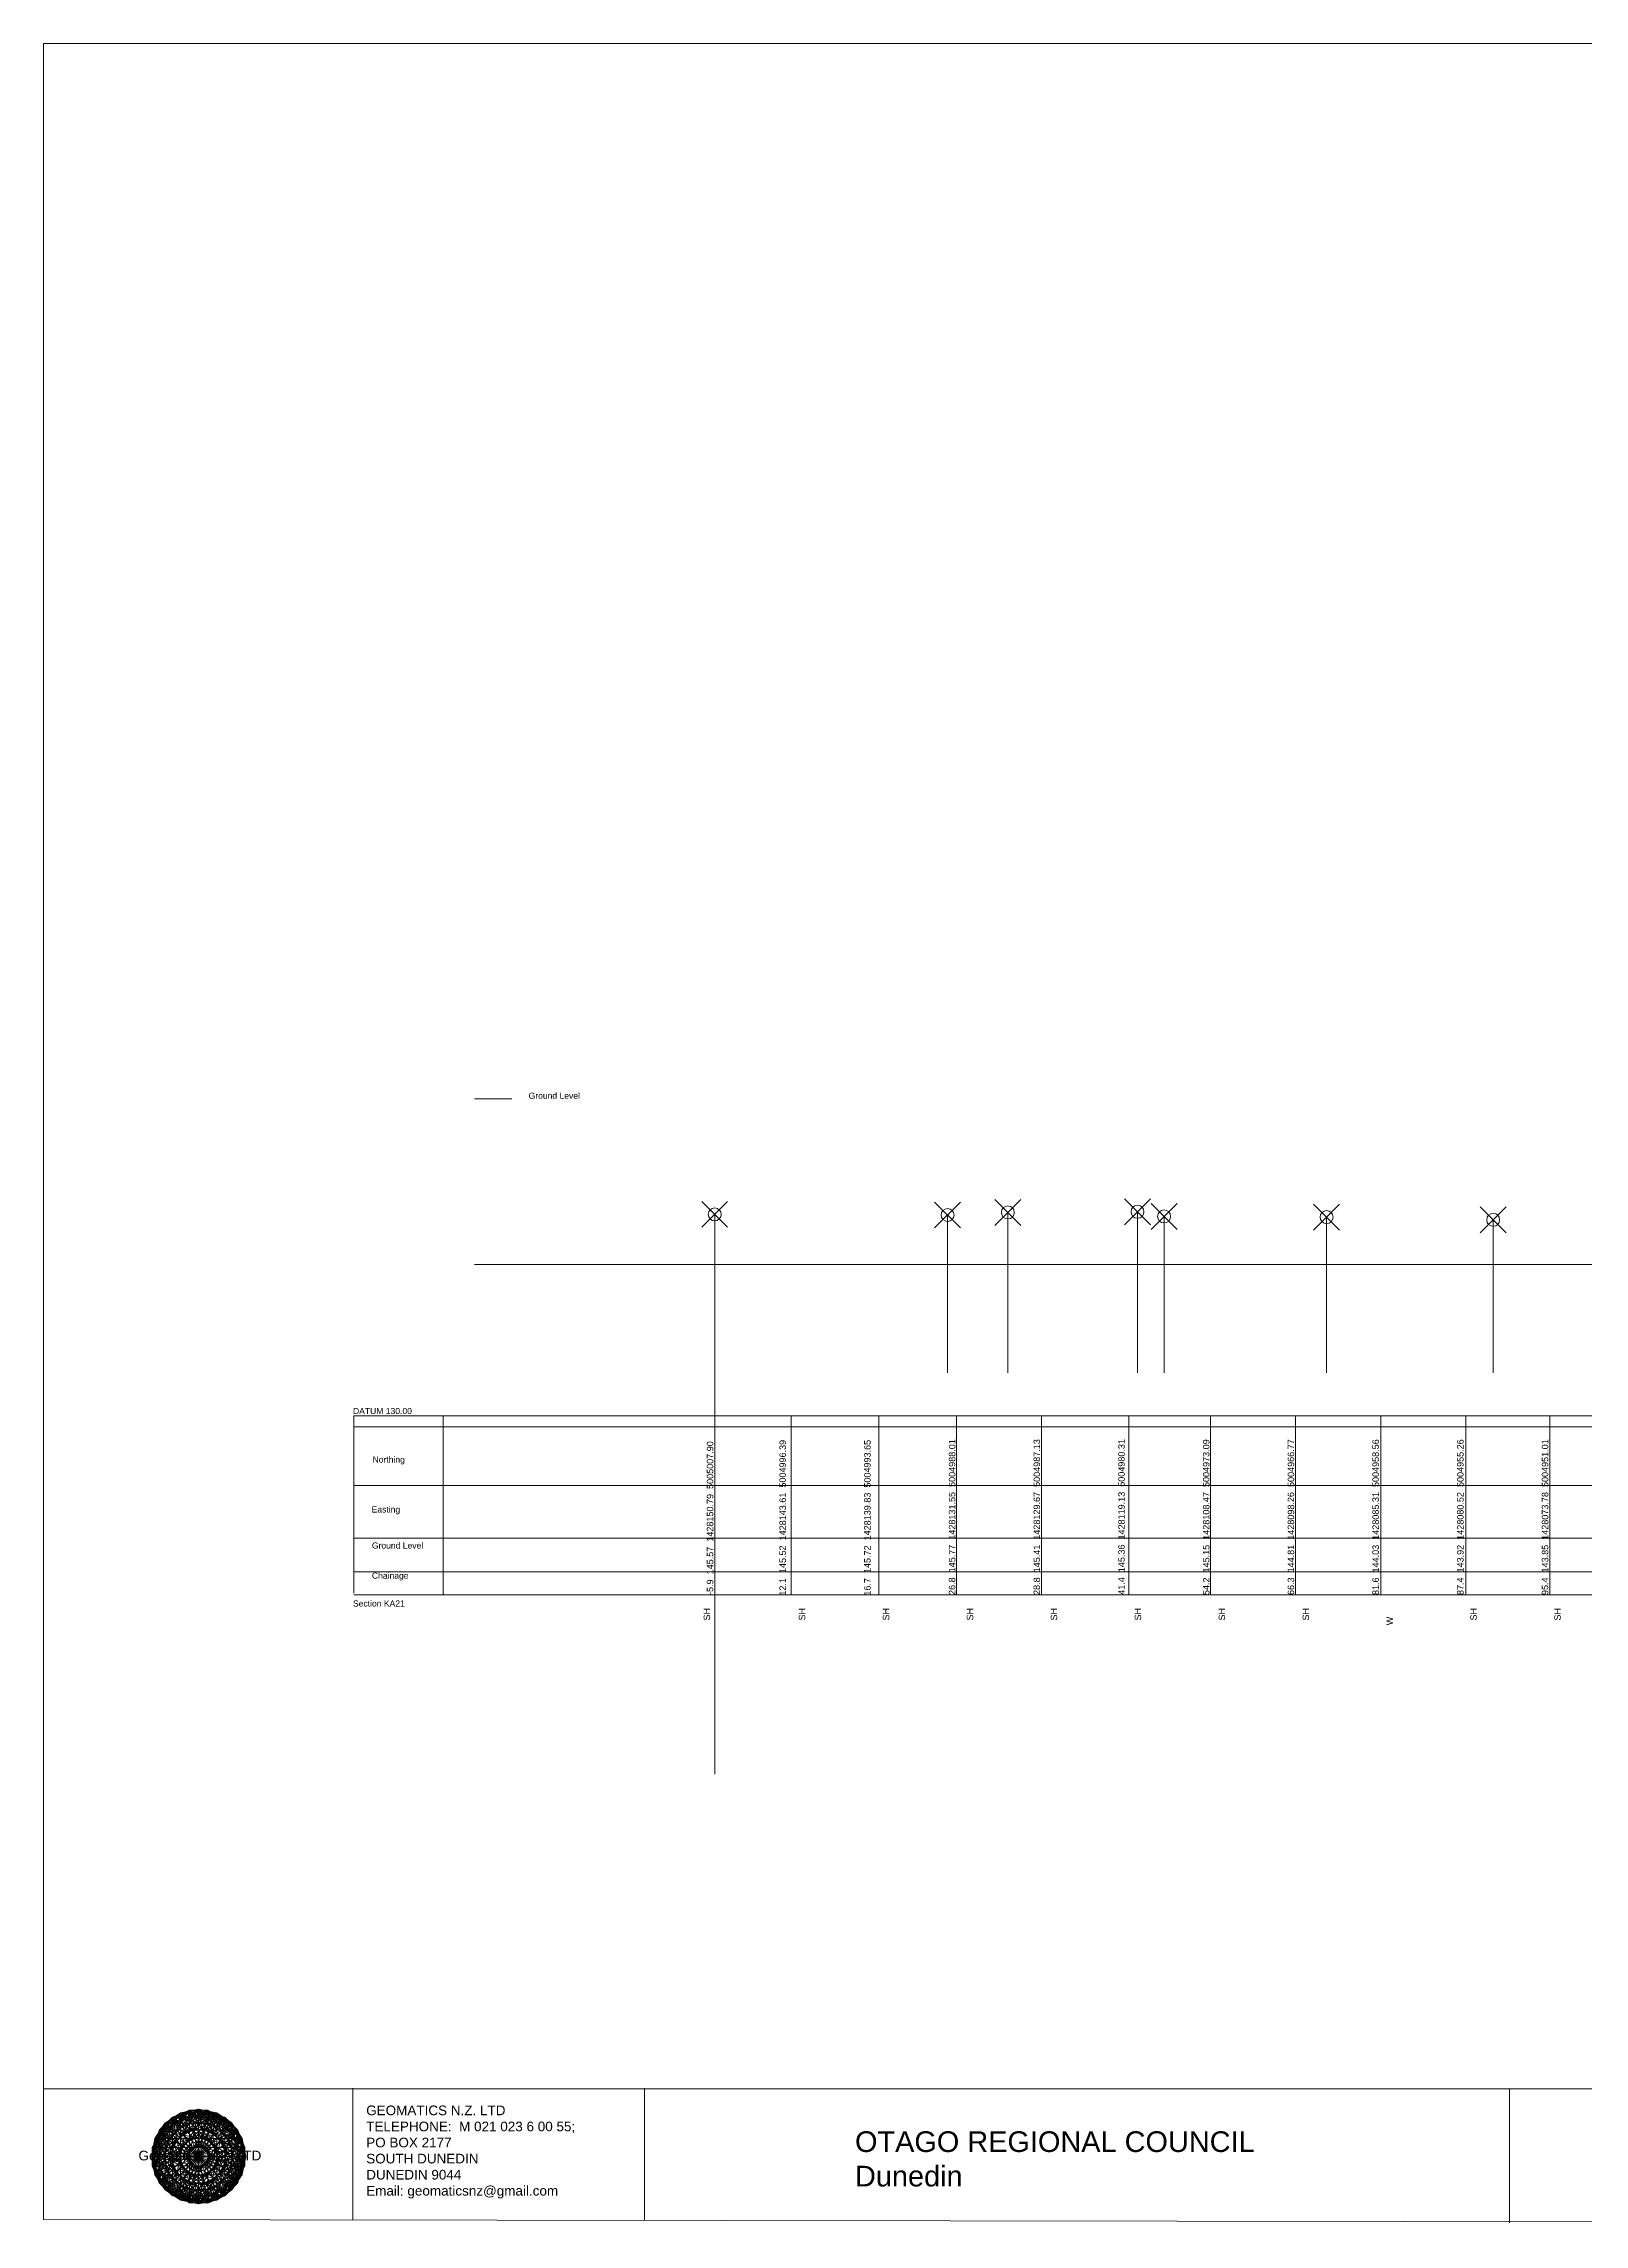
# Model space of a CAD drawing. Header units: millimetres. Extents: x -1728099 to 198647, y -76565 to 314873.
# Drawn here: x -508586 to -389544, y 67499 to 236074 of the extents above; entities that cross this region are included whole.
import ezdxf

# ---------------------------------------------------------------- set-up
doc = ezdxf.new("R2010")
doc.units = ezdxf.units.MM
doc.header["$PDMODE"] = 35
doc.header["$PDSIZE"] = 1000
doc.layers.get('0').update_dxf_attribs({"lineweight": 0})
doc.layers.add('geo', color=7, linetype='Continuous', lineweight=0)
doc.styles.get("Standard").update_dxf_attribs({"font": 'arial.ttf'})

# ---------------------------------------------------------------- blocks, each defined once
blk = doc.blocks.new('Geomatics_Circle_SPT')
at = {"layer": 'geo', "color": 2, "linetype": 'Continuous', "lineweight": 0}
for p, q in [((0, 25.2), (-25.2, 0)), ((-24.7, 4.9), (-4.9, 24.7)), ((-24.7, -4.9), (4.9, 24.7)), ((-9.7, 23.3), (-23.3, 9.6)), ((9.7, 23.3), (-23.3, -9.7)), ((23.3, -9.7), (-9.7, 23.3)), ((-4.9, 24.7), (24.7, -4.9)), ((25.2, 0), (0, 25.2)), ((4.9, 24.7), (24.7, 4.9)), ((23.3, 9.7), (9.7, 23.3)), ((-21, 14), (-14, 21)), ((-21, -14), (14, 21)), ((14, -21), (-21, 14)), ((0, 0), (-17.8, 17.8)), ((-14, 21), (21, -14)), ((21, 14), (-14, -21)), ((0, 0), (17.8, 17.8)), ((14, 21), (21, 14)), ((17.8, 18.1), (17.8, 18.1)), ((4.9, -24.7), (-24.7, 4.9)), ((-24.7, 0), (0, -24.7)), ((-23.3, 9.7), (9.7, -23.3)), ((0, 0), (-17.8, -17.8)), ((-9.7, -23.3), (23.3, 9.7)), ((24.7, 4.9), (-4.9, -24.7)), ((0, 0), (17.8, -17.8)), ((0, -24.8), (25.2, 0)), ((-4.9, -24.7), (-24.7, -4.9)), ((-23.3, -9.7), (-9.7, -23.3)), ((24.7, -4.9), (4.9, -24.7)), ((9.7, -23.3), (23.3, -9.7)), ((-14, -21), (-21, -14)), ((-17.8, -17.8), (-17.8, -17.8)), ((21, -14), (14, -21)), ((18.1, -17.8), (18.1, -17.8)), ((4.9, -24.7), (4.9, -24.7))]:
    blk.add_line(p, q, dxfattribs=at)
at = {"layer": 'geo', "color": 1, "linetype": 'Continuous', "lineweight": 0}
for p, q in [((-25.2, 0), (9.7, 23.3)), ((-25.2, 0), (-9.6, 23.3)), ((-4.9, 24.8), (-24.7, -4.9)), ((4.9, 24.7), (-24.7, 4.9)), ((-23.3, 9.7), (0, 25.2)), ((-23.3, -9.6), (0, 25.2)), ((4.9, 24.8), (-21, -14)), ((-4.9, 24.7), (-21, 14)), ((-17.8, 17.8), (9.7, 23.3)), ((-17.8, 17.8), (-9.6, 23.3)), ((-17.8, -17.8), (9.7, 23.3)), ((-17.8, -17.8), (-9.7, 23.3)), ((4.9, 24.7), (-14, 21)), ((-4.9, 24.7), (-14, -20.9)), ((-9.7, 23.3), (0, 25.2)), ((-9.7, 23.3), (0, -25.2)), ((-9.7, -23.3), (0, 25.2)), ((-9.6, 23.3), (17.8, -17.8)), ((-9.6, 23.3), (25.2, 0)), ((-9.6, 23.3), (17.8, 17.8)), ((0, 0), (-4.9, 24.7)), ((-4.9, 24.7), (-4.9, 24.7)), ((21, -14), (-4.9, 24.7)), ((24.8, 4.9), (-4.9, 24.7)), ((14, 21), (-4.9, 24.7)), ((-0.2, 25.1), (-0.2, 25.1)), ((0, 25.2), (9.7, -23.3)), ((0, 25.2), (23.3, -9.7)), ((0, 25.2), (23.3, 9.7)), ((0, 25.2), (9.7, 23.3)), ((0, 0), (4.9, 24.7)), ((0, -25.2), (9.7, 23.3)), ((21, 14), (4.9, 24.8)), ((14, -21), (4.9, 24.7)), ((24.7, -4.9), (4.9, 24.7)), ((4.9, 24.7), (4.9, 24.7)), ((9.7, 23.3), (17.8, -17.8)), ((9.7, 23.3), (25.2, 0)), ((9.7, 23.3), (17.8, 17.9)), ((14, 21), (-24.7, -4.9)), ((-14, 21), (-24.7, 4.9)), ((21, 14), (-24.7, 4.9)), ((-21, 14), (-24.7, -4.9)), ((-23.3, -9.6), (17.8, 17.8)), ((-23.3, 9.7), (-17.8, 17.9)), ((-23.3, -9.6), (-17.8, 17.9)), ((-23.3, 9.7), (17.8, 17.8)), ((14, 21), (-21, 14)), ((-14, 21), (-21, -14)), ((0, 0), (-21, 14)), ((-21, 14), (-14, -21)), ((-21, 14), (4.9, -24.7)), ((-21, 14), (-21, 14)), ((24.7, 4.9), (-21, 14)), ((-17.9, 17.6), (-17.9, 17.6)), ((-9.7, -23.3), (-17.8, 17.8)), ((-17.8, 17.8), (9.7, -23.3)), ((-17.8, 17.8), (23.3, -9.6)), ((-17.8, 17.8), (23.3, 9.7)), ((0, 0), (-14, 21)), ((-14, 21), (-4.9, -24.7)), ((-14, 21), (-14, 21)), ((24.7, -4.9), (-14, 21)), ((21, 14), (-14, 21)), ((-9.8, 23.1), (-9.8, 23.1)), ((-9.6, -23.3), (17.8, 17.9)), ((-4.9, -24.7), (21, 14)), ((0, 0), (14, 21)), ((0, 0), (21, 14)), ((4.9, -24.7), (14, 21)), ((9.4, 23.3), (9.4, 23.3)), ((17.8, 17.8), (9.7, -23.3)), ((21, -14), (14, 21)), ((24.7, 4.9), (14, 21)), ((14, 21), (14, 21)), ((14, -21), (21, 14)), ((17.6, 17.9), (17.6, 17.9)), ((17.8, 17.8), (23.3, -9.7)), ((17.8, 17.8), (23.3, 9.7)), ((24.7, -4.9), (21, 14)), ((21, 14), (21, 14)), ((-25.2, 0), (23.3, 9.7)), ((-25.2, 0), (-23.3, 9.7)), ((-23.3, -9.7), (-25.2, 0)), ((-9.6, -23.3), (-25.2, 0)), ((9.7, -23.3), (-25.2, 0)), ((0, 0), (-24.7, 4.9)), ((-24.7, 4.9), (-21, -14)), ((-24.7, 4.9), (-4.9, -24.7)), ((-24.7, 4.9), (14, -21)), ((-24.7, 4.9), (-24.7, 4.9)), ((0, 0), (-24.7, -4.9)), ((-17.8, -17.8), (-23.3, 9.7)), ((0, -25.2), (-23.3, 9.7)), ((-23.3, 9.7), (17.8, -17.8)), ((-23.3, 9.7), (25.2, 0)), ((-23.3, 9.4), (-23.3, 9.4)), ((-23.3, -9.7), (25.2, 0)), ((0, 0), (-21, -14)), ((-17.8, -17.8), (23.3, 9.7)), ((-14, -21), (24.7, 4.9)), ((0, 0), (-14, -21)), ((25.2, 0), (-9.6, -23.3)), ((0, 0), (-4.9, -24.7)), ((23.3, 9.7), (0, -25.2)), ((0, 0), (24.8, 4.9)), ((0, 0), (4.9, -24.7)), ((0, 0), (14, -21)), ((0, 0), (21, -14)), ((0, 0), (24.8, -4.9)), ((4.9, -24.7), (24.7, 4.9)), ((25.2, 0), (9.7, -23.3)), ((23.3, 9.7), (17.8, -17.8)), ((21, -14), (24.7, 4.9)), ((23.1, 9.8), (23.1, 9.8)), ((23.3, 9.7), (25.2, 0)), ((25.2, 0), (23.3, -9.6)), ((24.7, 4.9), (24.7, 4.9)), ((25.1, 0.2), (25.1, 0.2)), ((-25.2, 0), (23.3, -9.7)), ((-25.1, -0.2), (-25.1, -0.2)), ((-24.7, -4.9), (-24.7, -4.9)), ((-24.7, -4.9), (-14, -21)), ((-24.7, -4.9), (4.9, -24.7)), ((-24.7, -4.9), (21, -14)), ((-17.8, -17.8), (-23.3, -9.7)), ((0, -25.2), (-23.3, -9.6)), ((17.8, -17.8), (-23.3, -9.6)), ((-23.1, -9.8), (-23.1, -9.8)), ((-21, -14), (24.7, -4.9)), ((23.3, -9.7), (-17.8, -17.8)), ((-4.9, -24.7), (24.7, -4.9)), ((23.3, -9.6), (0, -25.2)), ((14, -21), (24.7, -4.9)), ((23.3, -9.6), (17.8, -17.8)), ((23.3, -9.4), (23.3, -9.4)), ((24.7, -4.9), (24.7, -4.9)), ((-21, -14), (-21, -14)), ((-21, -14), (-4.9, -24.7)), ((-21, -14), (14, -21)), ((-9.6, -23.3), (-17.8, -17.8)), ((9.7, -23.3), (-17.8, -17.8)), ((-17.6, -17.9), (-17.6, -17.9)), ((-14, -21), (21, -14)), ((-14, -21), (-14, -21)), ((-14, -21), (4.9, -24.7)), ((17.8, -17.8), (-9.7, -23.3)), ((-9.4, -23.3), (-9.4, -23.3)), ((-4.9, -24.7), (14, -21)), ((4.9, -24.7), (21, -14)), ((17.8, -17.8), (9.7, -23.3)), ((9.8, -23.1), (9.8, -23.1)), ((14, -21), (14, -21)), ((17.9, -17.6), (17.9, -17.6)), ((21, -14), (21, -14)), ((0, -25.2), (-9.7, -23.3)), ((-4.9, -24.7), (-4.9, -24.7)), ((9.7, -23.3), (0, -25.2)), ((0.2, -25.1), (0.2, -25.1)), ((4.9, -24.7), (4.9, -24.7))]:
    blk.add_line(p, q, dxfattribs=at)
at = {"layer": 'geo', "color": 114, "linetype": 'Continuous', "lineweight": 0}
for p, q in [((9.7, 23.3), (-23.3, 9.7)), ((-20.9, 14), (4.9, 24.7)), ((0, 25.2), (-17.8, 17.8)), ((-14, 21), (-4.9, 24.7)), ((0, 0), (-9.7, 23.3)), ((-4.9, 24.7), (14, -21)), ((17.8, -17.8), (0, 25.2)), ((0, 0), (9.7, 23.3)), ((4.9, 24.7), (21, -14)), ((23.3, -9.7), (9.7, 23.3)), ((17.9, 17.8), (-25.2, 0)), ((-24.7, 4.9), (14, 21)), ((-24.7, -4.9), (21, 14)), ((-4.9, -24.7), (-21, 14)), ((-17.8, 17.8), (0, -25.2)), ((4.9, -24.7), (-14, 21)), ((14, 21), (24.7, -4.9)), ((25.2, 0), (17.8, 17.8)), ((21, 14), (24.7, 4.9)), ((-14, -21), (-24.7, 4.9)), ((0, 0), (-23.3, 9.7)), ((-23.3, 9.7), (-9.7, -23.3)), ((0, 0), (-23.3, -9.7)), ((24.8, 4.9), (-20.9, -14)), ((0, 0), (-9.7, -23.3)), ((0, 0), (23.3, 9.7)), ((0, 0), (9.7, -23.3)), ((0, 0), (23.3, -9.7)), ((-25.2, 0), (-17.8, -17.8)), ((-21, -14), (-24.7, -4.9)), ((-17.8, -17.8), (25.2, 0)), ((24.8, -4.9), (-14, -21)), ((-9.6, -23.3), (23.3, -9.7)), ((21, -14), (-4.9, -24.8)), ((0, -25.2), (17.9, -17.8)), ((14, -21), (4.9, -24.8))]:
    blk.add_line(p, q, dxfattribs=at)
at = {"layer": 'geo', "color": 250, "linetype": 'Continuous', "lineweight": 0}
for p, q in [((-9.7, 23.3), (9.7, 23.3)), ((-9.7, -23.3), (-9.7, 23.3)), ((-4.9, 24.7), (4.9, 24.7)), ((-4.9, 24.7), (-4.9, -24.7)), ((0, 0), (0, 25.2)), ((4.9, 24.7), (4.9, -24.7)), ((9.7, -23.3), (9.7, 23.3)), ((21, 14), (-21, 14)), ((-21, 14), (-21, -14)), ((-17.8, 17.8), (17.8, 17.8)), ((-17.8, -17.8), (-17.8, 17.8)), ((-14, 21), (-14, 21)), ((14, 21), (-14, 21)), ((-14, 20.9), (-14, -21)), ((14, 21), (14, -21)), ((17.8, -17.8), (17.8, 17.8)), ((21, 14), (21, 14)), ((21, -14), (21, 14)), ((0, 0), (-25.2, 0)), ((24.7, 4.9), (-24.7, 4.9)), ((-24.7, 4.9), (-24.7, -4.9)), ((-23.3, 9.7), (23.3, 9.7)), ((-23.3, 9.7), (-23.3, 9.7)), ((-23.3, -9.7), (-23.3, 9.7)), ((0, 0), (0, -25.2)), ((0, 0), (25.2, 0)), ((23.3, 9.7), (23.3, -9.7)), ((24.7, 4.9), (24.7, 4.9)), ((24.7, -4.9), (24.7, 4.9)), ((-24.7, -4.9), (24.7, -4.9)), ((23.3, -9.7), (-23.3, -9.7)), ((-21, -14), (21, -14)), ((17.8, -17.8), (-17.8, -17.8)), ((-14, -21), (14, -21)), ((9.7, -23.3), (-9.7, -23.3)), ((-4.9, -24.7), (4.9, -24.7))]:
    blk.add_line(p, q, dxfattribs=at)
blk = doc.blocks.new('GeomaticsNZ TITLE BLOCK')
at = {"color": 7, "linetype": 'Continuous', "lineweight": 0}
for p, q in [((0, 94.9), (0, 1579.2)), ((0, 1579.2), (2363.4, 1579.2)), ((224.3, 95.2), (224.3, -0.3)), ((435.8, 95.2), (435.8, -0.7)), ((2364, 94.9), (0, 94.9)), ((0, 94.9), (0, 0)), ((15.9, 94.9), (2364, 94.9)), ((2364, 94.9), (382.6, 94.9)), ((1063.4, 94.9), (1063.4, -2.4)), ((0, 0), (2364, -3.5))]:
    blk.add_line(p, q, dxfattribs=at)
at = {"color": 7, "linetype": 'Continuous', "lineweight": 0, "xscale": 1.36, "yscale": 1.36, "zscale": 1.36}
blk.add_blockref('Geomatics_Circle_SPT', (112.4, 45.7), dxfattribs=at)
at = {"color": 7, "linetype": 'Continuous', "lineweight": 0, "attachment_point": 1}
for s, width, heights, insert, char_height in [('{\\C256;GEOMATICS N.Z. LTD                   \\PTELEPHONE:  M 021 023 6 00 55;\\PPO BOX 2177\\PSOUTH DUNEDIN\\PDUNEDIN 9044\\PEmail: geomaticsnz@gmail.com}', 3535.727, [94.7], (234, 82.7), 7), ('{\\C256;OTAGO REGIONAL COUNCIL\\PDunedin}', 3535.727, [0], (588.6, 64), 15), ('{\\C256;Geomatics N.Z. LTD                   }', 125.079, [15.8], (68.8, 49.9), 7)]:
    blk.add_mtext_dynamic_manual_height_columns(s, width=width, gutter_width=159, heights=heights, dxfattribs=dict(at, insert=insert, char_height=char_height))

msp = doc.modelspace()

# ---------------------------------------------------------------- linework, layer by layer
at = {"color": 1, "lineweight": 0}
msp.add_line((-475306, 154508), (-472399, 154508), dxfattribs=at)
at = {"lineweight": 0}
for p, q in [((-456736, 145573), (-456736, 102312)), ((-475294, 141703), (-300451, 141703))]:
    msp.add_line(p, q, dxfattribs=at)
for p, q in [((-438748, 145523), (-438748, 141703)), ((-434087, 145723), (-434087, 141703)), ((-424069, 145772), (-424069, 141703)), ((-422015, 145412), (-422015, 141703)), ((-409461, 145362), (-409461, 141703)), ((-396588, 145152), (-396588, 141703)), ((-438748, 141703), (-438748, 133330)), ((-434087, 141703), (-434087, 133330)), ((-424069, 141703), (-424069, 133330)), ((-422015, 141703), (-422015, 133330)), ((-409461, 141703), (-409461, 133330)), ((-396588, 141703), (-396588, 133330)), ((-450826, 130000), (-450826, 116176)), ((-444064, 130000), (-444064, 116176)), ((-438044, 130000), (-438044, 116176)), ((-431499, 130000), (-431499, 116176)), ((-424744, 130000), (-424744, 116176)), ((-418422, 130000), (-418422, 116176)), ((-411859, 130000), (-411859, 116176)), ((-405277, 130000), (-405277, 116176)), ((-398694, 130000), (-398694, 116176)), ((-392212, 130000), (-392212, 116176))]:
    msp.add_line(p, q)
at = {"color": 7, "lineweight": 0, "transparency": 33554687}
for p, q in [((-484617, 130000), (-291281, 130000)), ((-484617, 129453), (-484617, 116303)), ((-484617, 129154), (-291281, 129154)), ((-484617, 124611), (-291281, 124611)), ((-484617, 120550), (-291281, 120550)), ((-484617, 117946), (-291281, 117946)), ((-484617, 116176), (-291281, 116176)), ((-508586, 111456), (-508586, 98305))]:
    msp.add_line(p, q, dxfattribs=at)
at = {"color": 7, "lineweight": 0}
for p, q in [((-484617, 130000), (-484617, 129453)), ((-477715, 130000), (-477715, 116176)), ((-508586, 112003), (-508586, 111456))]:
    msp.add_line(p, q, dxfattribs=at)
at = {"color": 51, "lineweight": 0, "true_color": 0xf7f281}
for p in [(-434087, 145723), (-424069, 145772), (-456736, 145573), (-438748, 145523), (-422015, 145412), (-409461, 145362), (-396588, 145152)]:
    msp.add_point(p, dxfattribs=at)

# ---------------------------------------------------------------- block references
at = {"color": 7, "lineweight": 0, "xscale": 106.5053773992074, "yscale": 106.5053773992074, "zscale": 106.5053773992074}
msp.add_blockref('GeomaticsNZ TITLE BLOCK', (-508586, 67877), dxfattribs=at)

# ---------------------------------------------------------------- texts
at = {"color": 7, "lineweight": 0, "transparency": 33554687}
for s, height, p in [('Ground Level', 473.07, (-471114, 154508)), ('DATUM 130.00', 473.07, (-484684, 130136)), ('Northing', 473.1, (-483173, 126387)), ('Easting', 473.1, (-483242, 122528)), ('Ground Level', 473.07, (-483225, 119739)), ('Chainage', 473.1, (-483223, 117414)), ('Section KA21', 473.07, (-484684, 115258))]:
    msp.add_text(s, height=height, dxfattribs=at).set_placement(p)
for s, p in [('26.8  145.77  1428131.55  5004988.01', (-438146, 116155)), ('28.8  145.41  1428129.67  5004987.13', (-431601, 116155)), ('41.4  145.36  1428119.13  5004980.31', (-425056, 116167)), ('54.2  145.15  1428108.47  5004973.09', (-418511, 116147)), ('66.3  144.81  1428098.26  5004966.77', (-411966, 116149)), ('81.6  144.03  1428085.31  5004958.56', (-405421, 116147)), ('87.4  143.92  1428080.52  5004955.26', (-398876, 116147)), ('95.4  143.85  1428073.78  5004951.01', (-392331, 116147)), ('-5.9  145.57  1428150.79  5005007.90', (-456848, 116154)), ('12.1  145.52  1428143.61  5004996.39', (-451235, 116100)), ('16.7  145.72  1428139.83  5004993.65', (-444691, 116100))]:
    msp.add_text(s, height=500, rotation=90).set_placement(p)
at = {"color": 51, "lineweight": 0, "true_color": 0xf7f281}
for s, p in [('   SH', (-457094, 113596)), ('   SH', (-449740, 113596)), ('   SH', (-443253, 113596)), ('   SH', (-436765, 113596)), ('   SH', (-430278, 113596)), ('   SH', (-423790, 113596)), ('   SH', (-417303, 113596)), ('   SH', (-410815, 113596)), ('   SH', (-397857, 113596)), ('   SH', (-391369, 113596)), (' W', (-404336, 113619))]:
    msp.add_text(s, height=500, rotation=90, dxfattribs=at).set_placement(p)

doc.saveas('drawing.dxf')
